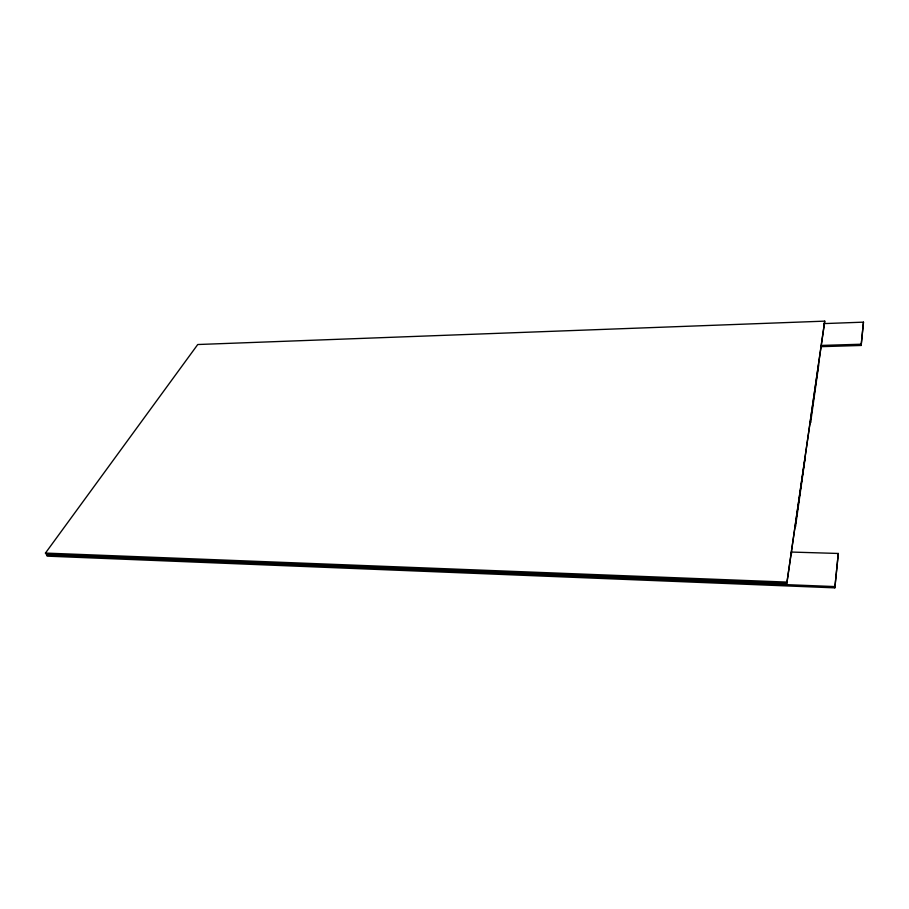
<?xml version="1.0" encoding="UTF-8"?>
<svg xmlns="http://www.w3.org/2000/svg" width="909" height="909" viewBox="0 0 909 909"><rect width="100%" height="100%" fill="white"/><g stroke="black" fill="none" stroke-linecap="round" stroke-linejoin="round"><path stroke-width="1.36" d="M834.712 586.566L46.541 555.126L47.177 556.149L834.837 587.862L838.303 553.467L791.455 552.058L791.625 553.342M861.062 344.227L821.554 345.42L821.668 346.647L861.153 345.465L863.47 322.15L823.77 323.604M834.837 587.862L838.303 553.467M861.153 345.465L863.47 322.15M786.819 583.373L824.736 321.138L197.742 344.522L45.45 553.07L46.086 554.104L786.819 583.373L824.736 321.138M45.45 553.07L786.649 582.078M795.352 525.3L795.511 526.572L805.09 458.42M810.487 421.424L810.612 422.674L818.702 364.963"/></g></svg>
